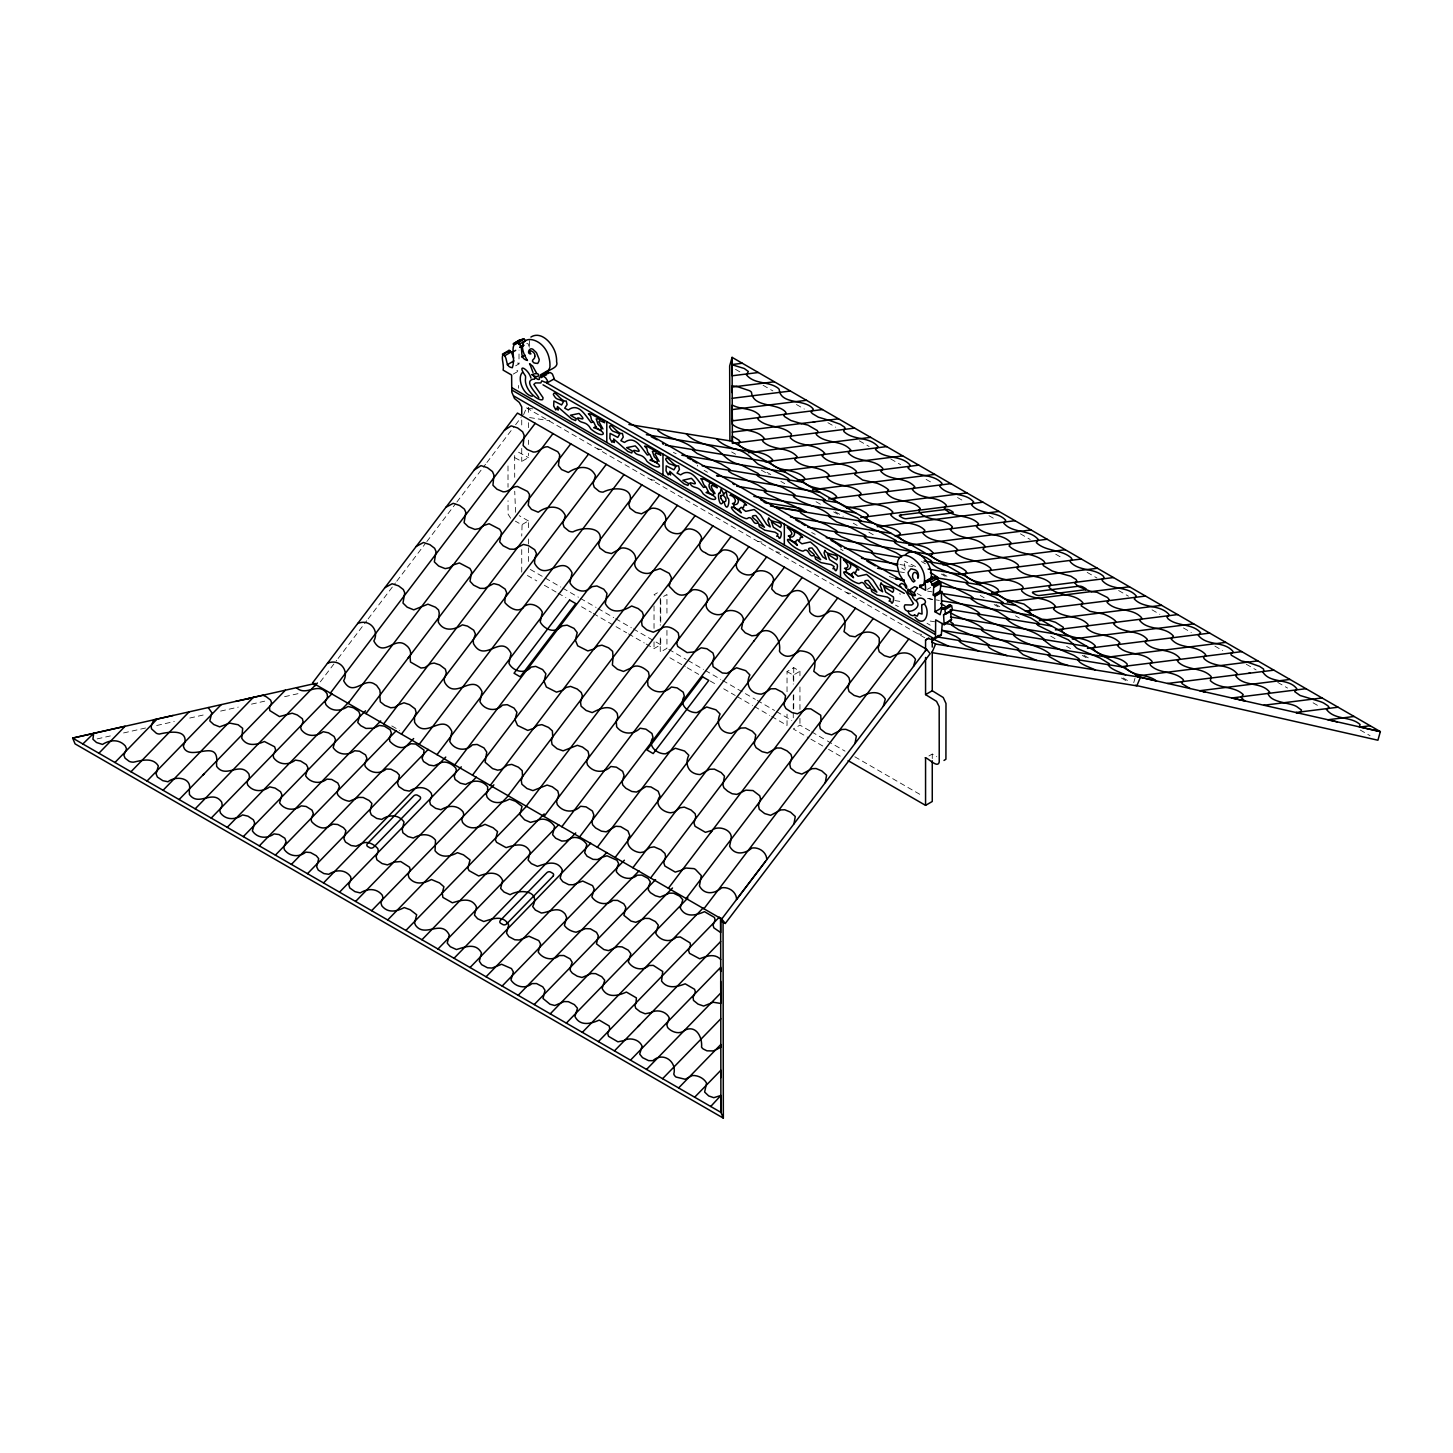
<?xml version="1.0" encoding="UTF-8"?>
<svg xmlns="http://www.w3.org/2000/svg" width="1453" height="1453" viewBox="0 0 1453 1453"><rect width="100%" height="100%" fill="white"/><g stroke="black" fill="none" stroke-linecap="round" stroke-linejoin="round"><path stroke-width="0.75" stroke-dasharray="5 3.75" d="M515.652 365.811L518.993 363.868L519.03 350.173M529.528 340.565L529.691 346.795M1133.758 682.638L1134.975 678.351M523.607 414.741L526.495 407.857L533.16 408.947M320.314 681.875L336.696 660.298M338.077 658.5L366.755 620.722M368.118 618.924L395.434 582.962M396.796 581.164L425.475 543.386M426.837 541.588L455.515 503.828M456.878 502.03L485.556 464.252M486.918 462.454L514.235 426.492M515.615 424.694L521.064 417.501M526.767 343.489L528.093 343.798L529.401 347.213M513.29 374.075L518.303 371.169M514.798 457.677L521.736 461.455L528.42 457.604L528.42 453.227M528.42 527.675L528.42 520.9L521.736 524.769L515.397 521.155M657.392 592.806L654.032 594.749L658.699 597.437M663.603 596.402L666.945 594.477L666.945 614.673M646.204 644.079L654.032 648.601L660.734 644.732L660.734 635.76M927.341 589.373L930.683 587.448M787.036 691.719L787.036 671.54L793.738 667.672L799.949 671.268L799.949 675.754M787.036 671.54L793.265 675.118L799.949 671.268M809.739 730.768L799.949 725.12L793.265 728.97L808.94 738.015M928.903 755.978L932.263 754.053L936.767 756.704M97.133 738.905L110.374 735.926M123.596 732.948L145.645 727.989M156.67 725.501L174.306 721.523M189.744 718.054L205.182 714.585M220.62 711.098L238.256 707.121M251.496 704.142L264.718 701.163M284.57 696.695L299.99 693.226M697.694 465.142L697.295 466.104M529.564 417.538L549.597 420.789M597.528 448.886L601.651 449.558M650.835 479.653L654.667 480.271M757.903 541.46L761.826 542.096M899.97 564.527L912.993 566.634M775.666 551.722L779.516 552.358M899.897 571.883L904.384 572.609M927.595 591.117L932.063 591.843M900.606 594.132L899.407 593.805M927.45 598.491L939.346 600.416M846.736 592.751L850.731 593.405M894.885 600.561L903.366 601.942M930.192 621.049L934.606 621.757M917.806 633.78L921.692 634.416M929.048 598.6L932.408 599.599M894.049 578.167L887.438 575.824M915.553 566.561L904.511 561.149M673.393 452.446L676.154 453.699M921.166 595.639L917.243 593.55M528.42 520.9L519.248 515.688M895.484 605.12L898.372 606.627M811.664 532.506L815.187 534.377M518.558 452.228L528.42 457.604M704.106 470.336L707.502 472.243M735.545 369.371L741.448 372.767M763.061 385.245L772.869 390.911M796.444 404.515L804.308 409.056M827.883 422.678L835.729 427.2M859.304 440.822L869.13 446.489M890.743 458.966L900.569 464.633M926.106 479.381L931.991 482.777M957.527 497.525L963.43 500.922M988.966 515.67L994.851 519.066M1020.387 533.814L1030.213 539.481M1055.75 554.229L1061.634 557.625M1087.171 572.373L1096.997 578.04M1118.61 590.517L1128.436 596.184M1152.011 609.806L1159.857 614.347M1183.432 627.95L1191.297 632.491M1214.871 646.095L1222.718 650.635M1246.293 664.239L1256.119 669.906M1277.732 682.383L1287.54 688.05M1313.076 702.798L1318.979 706.212M1360.226 730.024L1370.052 735.69M731.64 451.937L735.563 454.208M766.875 472.279L770.798 474.55M835.384 511.837L843.212 516.36M921.511 561.566L925.434 563.818M943.051 573.989L946.956 576.26M980.23 595.458L984.153 597.728M995.886 604.502L999.809 606.755M1015.465 615.8L1019.388 618.07M1050.701 636.142L1056.567 639.538M1083.974 655.357L1089.841 658.754M1123.115 677.952L1128.999 681.348M761.245 470.082L769.073 474.604M780.824 481.379L784.729 483.649M816.041 501.721L821.926 505.117M833.659 511.892L837.582 514.144M853.238 523.189L857.161 525.459M868.894 532.234L874.779 535.63M941.326 574.044L945.231 576.314M994.179 604.557L998.084 606.827M1066.593 646.367L1070.516 648.637M1082.249 655.412L1086.172 657.682M1121.407 678.024L1127.274 681.403M517.504 363.014L518.993 363.868M516.85 370.333L517.813 370.878M526.495 407.857L924.907 637.885M522.081 524.969L521.736 536.066M530.309 569.431L543.476 577.041M545.365 578.131L560.804 587.048M562.765 588.174L578.439 597.219M580.401 598.364L596.075 607.408M598.037 608.535L613.711 617.579M615.672 618.724L631.347 627.769M633.308 628.895L660.734 644.732M668.87 649.437L686.179 659.426M688.104 660.534L703.47 669.415M705.395 670.523L720.779 679.405M722.704 680.513L755.342 699.365M757.267 700.473L774.54 710.444M776.465 711.552L791.812 720.416M811.7 731.894L825.413 739.813M827.375 740.957L845.01 751.128M854.8 756.777L922.837 796.062M527.385 575.479L536.793 580.909M544.33 585.25L556.081 592.043M558.043 593.169L565.871 597.692M581.545 606.736L591.353 612.403M593.314 613.529L626.606 632.763M628.568 633.889L644.242 642.934M669.869 657.737L685.253 666.618M687.178 667.726L698.711 674.392M710.245 681.039L716.02 684.381M723.703 688.813L735.218 695.46M737.143 696.568L752.491 705.431M754.416 706.539L769.763 715.403M771.688 716.529L787.036 725.392L787.036 714.168M810.901 739.159L826.575 748.204M828.519 749.33L840.288 756.123M391.783 725.919L399.611 730.441M901.732 568.032L905.019 569.994M926.996 623.246L930.192 625.153M840.433 548.943L843.103 550.669M510.639 518.231L508.078 514.162L508.041 500.758M515.561 512.31L514.725 491.205M905.255 568.45L904.057 562.347A23.611 13.64 60 0 1 904.075 560.24M518.394 385.445L518.467 388.242M514.671 455.534L514.707 477.329M508.005 465.959L508.023 487.245M932.263 754.053L932.263 758.575M799.949 686.96L799.949 709.409M799.949 718.381L799.949 725.12M793.738 667.672L793.738 683.382M793.738 694.588L793.738 710.299M793.265 675.118L793.265 684.091M793.265 695.315L793.265 719.998M666.945 630.384L666.945 648.329L660.261 652.179L660.261 636.487M660.734 599.853L660.734 624.536M660.261 598.327L660.261 625.262M654.032 605.955L654.032 628.404M654.032 641.863L654.032 648.601M528.42 407.385L528.42 413.923M528.42 422.66L528.42 429.216M528.42 440.132L528.42 444.491M528.42 538.972L528.42 561.566M521.736 419.971L521.736 426.528M521.736 448.359L521.736 461.455M521.736 549.615L521.736 572.21"/><path stroke-width="1.5" d="M720.706 971.512L720.706 967.28L630.493 1060.163M1021.677 589.028L1023.293 587.956L1022.512 586.285C1013.122 577.894 999.01 581.69 989.911 572.5L989.202 571.138L991.237 569.594L990.401 568.014C980.303 559.042 965.319 562.057 955.475 552.703L957.581 549.761C948.609 539.009 931.954 543.985 922.873 533.233L924.871 530.327C915.572 520.465 899.679 525.496 890.689 514.943L892.814 511.983C883.86 501.648 867.296 507.333 858.85 496.199L861.12 493.457C852.039 483.05 836.056 488.154 827.175 477.928L829.082 475.004C819.819 464.651 803.872 469.864 794.664 459.529L797.225 456.805C788.198 446.162 772.524 450.993 762.898 441.458L762.462 440.15L764.478 438.661C756.595 428.29 741.666 432.431 732.294 424.276L732.239 405.024C740.903 409.946 752.036 407.439 759.501 415.213L759.901 416.702L757.631 418.301L758.412 419.717C767.765 428.363 782.313 424.821 791.449 434.047L790.287 437.862C799.876 447.56 815.514 442.729 824.686 453.245L822.126 455.951C831.225 466.449 847.208 461.2 856.525 471.462L854.691 474.386L862.61 480.017L876.904 483.177A23.702 7.755 15.8 0 1 888.582 489.915L886.366 492.694C894.721 503.882 911.358 498.197 920.312 508.514L918.623 510.239M925.561 650.944L925.561 640.028L928.031 638.43L932.808 639.992L935.514 636.741L935.678 619.868L944.159 624.717L943.578 614.837L952.242 610.314L952.314 609.007L951.606 605.828L949.408 604.902L941.49 609.624L940.091 614.71L934.987 611.767L934.969 596.293L933.262 595.022L939.964 591.153L941.072 584.615L936.386 576.805L934.116 578.566L931.773 577.567L925.089 581.418L925.67 590.336L919.876 587.03C918.369 582.907 923.345 586.849 923.945 583.543C925.379 578.548 924.308 573.118 921.874 568.613C918.514 561.076 903.294 548.308 898.063 560.204A23.611 13.64 60 0 0 897.373 566.216L899.353 574.062L906.654 586.086L906.654 588.411L905.564 587.412A6.175 3.56 60 0 0 905.165 586.031L903.966 584.56A7.574 4.377 60 0 0 901.55 583.398L899.57 584.814L900.479 587.212L546.818 383.047L554.319 378.833L552.431 374.111A7.574 4.377 60 0 0 550.033 372.495C527.13 380.395 551.159 374.184 549.924 365.629A23.611 13.64 60 0 0 549.252 358.818C544.53 333.936 509.785 331.72 527.439 360.471C517.54 358.092 525.441 347.539 517.613 342.745L516.287 342.599C509.585 346.813 515.924 357.747 512.31 367.736C504.463 366.864 508.496 358.056 503.247 354.459C500.758 357.529 504.336 364.812 503.138 370.115L511.619 375.037L511.783 392.092L514.489 398.485L519.266 402.427L521.736 406.876L521.736 415.612M933.262 595.022L933.77 586.14L929.684 580.673L927.468 582.417L925.089 581.418M742.901 621.902L743.427 618.542L741.811 615.309C737.47 610.405 729.588 608.861 724.048 612.439M930.973 578.457C934.279 566.016 917.006 544.094 905.401 554.701M723.467 494.093L726.191 491.732L727.335 497.852A3.342 1.925 60 0 1 728.044 498.161C730.278 499.523 727.517 514.126 724.321 502.901M931.282 579.238L931.773 577.567M380.377 694.552L379.796 689.957L376.618 685.398A53.943 43.027 -39.2 0 0 375.201 684.526C363.904 676.008 353.17 698.312 343.653 680.749C349.447 670.251 339.439 658.118 327.47 663.276M570.393 967.371L570.248 970.477L572.319 973.129L577.259 976.216L582.054 977.488L591.425 973.51L595.621 973.637L601.724 976.67L604.739 980.303L602.141 988.44C607.336 998.683 618.451 995.686 626.388 992.054L636.396 997.884L636.014 1002.897M712.497 661.914L713.078 666.691L722.377 672.993L726.918 673.357L736.544 667.781L745.698 670.65L749.875 674.918C745.262 684 749.657 693.88 761.354 694.153L766.203 692.155M546.201 382.103L546.165 382.139A4.559 2.634 60 0 1 545.656 382.466L541.769 380.813L540.843 382.938L535.521 382.92L533.85 384.391L543.004 397.632A10.552 6.084 60 0 1 542.659 399.611C538.191 401.591 523.516 389.458 525.568 377.925A13.949 8.046 60 0 0 525.459 375.927C515.833 362.505 528.402 368.444 530.981 378.125M914.318 592.57L916.752 588.81A74.993 43.299 60 0 1 917.751 587.829L914.645 586.631L910.704 589.173M717.11 487.663L716.238 486.21A12.823 7.392 60 0 0 714.458 484.648C707.92 479.69 707.157 487.972 712.824 491.822C721.015 499.632 702.435 479.163 717.074 487.681M389.422 737.724L389.767 741.23C393.618 745.498 400.374 749.621 406.005 746.406M513.599 358.037L511.274 351.953L509.077 350.336L508.405 352.498M713.532 492.458L713.459 492.803A3.814 2.198 60 0 0 713.514 493.875L713.387 494.656A2.561 1.489 60 0 1 712.914 494.964L712.914 494.964A53.053 30.64 60 0 1 711.244 494.292L708.773 492.712L706.158 487.1A23.575 13.604 60 0 1 703.888 484.812L701.69 479.563A35.653 20.578 60 0 0 700.746 478.655L700.746 478.655A48.022 27.716 60 0 1 702.071 478.727L704.959 479.617A10.462 6.03 60 0 1 706.085 480.416L712.642 484.085M442.239 893.032L442.893 897.409L452.373 902.785C460.528 900.388 471.317 896.701 476.511 906.981L474.495 915.154L477.637 918.732L483.74 921.511C491.986 919.004 503.065 914.318 508.695 924.889L506.552 933.171L508.841 936.604L514.762 939.764L519.266 940L528.91 936.222L538.772 940.581L540.589 943.978L538.209 952.042C542.804 959.053 552.758 961.196 559.242 955.547L563.855 955.529L570.066 958.853L572.21 962.322L570.43 967.298M616.254 721.378L616.671 726.881C622.828 734.873 633.272 734.837 640.155 728.225L645.931 729.188L651.961 733.493L653.015 737.47C646.948 745.988 657.392 754.434 665.692 753.78L675.3 748.241L684.563 751.019L688.795 755.251C684.345 764.26 688.595 774.195 700.201 774.558L709.609 769.273L714.367 769.127L721.16 772.56L724.466 776.156L722.94 784.947L723.921 787.889L727.644 791.195L732.167 793.756L736.871 794.391L745.861 790.16L752.999 790.577L759.719 795.717L760.555 798.896L758.466 805.525L759.283 809.339L764.659 813.571L770.635 815.315L780.824 809.92L784.783 809.757L790.505 812.154L795.281 816.495L793.974 823.851M647.566 680.131L647.947 685.634C654.05 693.626 664.566 693.662 671.413 686.997L677.134 687.905L683.219 692.173L684.345 696.15C678.333 704.723 688.595 713.278 697.022 712.569L706.667 706.993L715.893 709.79L720.07 713.986C715.893 722.922 719.435 733.038 731.404 733.347L740.812 728.08L745.516 727.862L752.327 731.222L755.742 734.837L754.289 744.19L756.087 747.696L762.026 751.655L767.529 753.017L776.865 747.968L781.024 748.059L787.036 750.874L790.977 754.398L791.885 757.558L789.778 764.224L790.541 768.019L795.826 772.251L801.874 774.086L812.118 768.691L816.096 768.528L821.817 770.925L826.594 775.266L825.286 782.622M379.832 695.896L380.305 701.799L384.736 705.341L390.73 707.774L394.689 707.357L397.85 705.214M410.018 656.138L410.491 662.041L420.934 668.017L424.894 667.581L430.506 663.767L434.156 663.058L439.678 664.875L445.381 669.179L446.325 672.993L444.037 679.35L444.709 682.383C455.479 701.254 472.97 671.613 482.069 691.773L479.944 701.654C484.249 710.172 496.036 712.315 502.484 705.123L507.206 704.669L514.053 708.083L516.941 712.279L515.016 719.671L517.54 725.447L527.766 730.405L533.505 728.443M533.56 376.182L535.194 377.544L534.559 379.179A61.934 35.762 60 0 0 532.724 379.269C523.897 381.758 536.647 393.291 538.791 397.777M821.036 720.888L820.745 715.239L810.828 708.882L806.669 708.755L797.425 713.804L792.012 712.551L785.964 708.61L784.057 705.105L785.546 695.769L782.295 692.191L775.521 688.74L770.726 688.831L766.258 692.082M548.435 373.494C544.149 369.788 559.369 369.098 556.608 361.761A23.611 13.64 60 0 0 555.936 354.968C553.884 344.724 541.66 330.212 530.89 337.06M879.283 644.206L879.21 638.103C873.035 629.349 862.392 631.201 855.254 636.814L849.714 635.905L843.993 631.601C846.899 620.449 844.011 611.441 830.008 611.059C824.759 614.728 818.348 619.359 812.082 614.274A11.479 9.154 -39.2 0 1 809.648 611.332C810.265 600.743 804.163 584.796 790.668 592.661M635.379 561.258C637.467 553.484 628.586 546.891 621.375 548.072L611.404 553.575L605.592 552.194L599.853 548.072L598.618 544.312C606.7 526.803 583.67 526.168 572.972 531.871A11.442 9.118 -39.2 0 1 568.904 531.053L564.109 527.094L562.892 523.498L563.691 520.701M665.565 521.5C667.672 513.726 658.699 507.061 651.489 508.332L641.481 513.817L635.615 512.364L629.984 508.223L628.804 504.463C636.814 486.955 613.747 486.374 603.14 492.113A11.479 9.154 -39.2 0 1 599.09 491.296L594.277 487.318L593.096 483.704L595.476 475.658C589.864 463.943 576.75 466.595 568.323 472.461L561.548 469.537L558.442 465.45L559.732 454.825L557.807 451.738L547.727 446.725C542.114 446.507 538.954 452.646 533.251 452.046L527.185 449.486L523.134 445.508L524.133 435.246L522.644 431.795L517.613 427.945L511.184 425.874L504.463 430.197M613.021 657.555L612.385 665.002L617.452 669.288L623.5 671.413L631.256 667.908M414.432 717.019L414.595 722.25C425.42 740.939 442.965 711.28 451.901 731.64L449.776 741.484C454.19 750.002 465.904 751.982 472.37 744.844L477.129 744.445L483.976 747.914L486.755 752.109L485.12 762.226L492.567 768.583L497.634 770.163L501.194 769.545L507.333 765.15L511.783 764.405L518.394 767.202L522.208 770.689L522.535 776.592M410.309 655.757C411.653 651.779 409.147 647.13 405.75 644.987C394.362 635.833 383.447 658.718 373.839 640.991C379.633 630.493 369.607 618.36 357.656 623.519M601.161 427.582L601.106 427.927A3.814 2.198 60 0 0 601.142 428.998L600.906 429.925A2.525 1.453 60 0 1 600.507 430.106A53.053 30.64 60 0 1 598.89 429.416L596.42 427.836L593.787 422.278A23.575 13.604 60 0 1 591.516 419.935L590.681 416.212L588.429 413.742A48.022 27.716 60 0 1 589.718 413.851L592.606 414.741A10.462 6.03 60 0 1 593.714 415.54L602.105 419.79A12.823 7.392 60 0 1 603.867 421.334L604.757 422.732L599.726 420.589L598.908 421.733L602.941 428.907L598.109 424.403L596.184 418.864L600.18 419.154M657.337 460.02L657.283 460.365A3.814 2.198 60 0 0 657.319 461.436L657.083 462.345A2.525 1.453 60 0 1 656.683 462.544A53.053 30.64 60 0 1 655.067 461.854L652.597 460.274L649.963 454.716A23.575 13.604 60 0 1 647.711 452.373L646.876 448.632L644.605 446.18A48.022 27.716 60 0 1 645.895 446.289L648.783 447.179A10.462 6.03 60 0 1 649.891 447.978L658.282 452.228A12.823 7.392 60 0 1 660.043 453.772L660.933 455.17L655.902 453.027L655.085 454.171L659.117 461.346L654.286 456.823L652.361 451.284L656.356 451.592M731.004 839.434C733.456 830.335 719.78 825.395 713.06 829.427M613.093 657.355L612.603 651.325L608.571 647.82L601.978 645.186L597.619 646.113L593.823 649.019M648.492 886.948L648.365 889.999L650.399 892.669L655.303 895.738L660.08 897.064L669.361 893.159L673.538 893.177L679.623 896.12L682.801 899.77L680.24 907.925C685.362 918.223 696.55 915.227 704.505 911.667L714.458 917.461L715.094 920.149L713.06 925.034L713.841 927.849L720.67 932.535L720.634 917.878M720.706 968.697L720.488 969.496A5.594 4.196 -22.9 0 0 720.506 970.822L720.724 971.512M916.316 600.598C920.276 593.768 931.046 602.868 921.838 604.775A13.949 8.046 60 0 0 921.729 606.646L922.056 614.038L918.605 613.093L917.261 616.126L914.337 614.982M505.026 597.728L504.863 602.559C508.75 607.281 516.741 612.839 522.626 608.135M534.777 558.551L534.559 563.201C545.783 583.943 561.821 552.394 572.082 572.827L570.884 578.312M712.551 661.841L714.113 656.938L712.969 652.996L706.903 648.746L701.181 647.82L694.588 651.852M216.497 761.535L216.66 766.403C225.978 779.28 239.836 760.718 248.99 774.158L249.462 777.301L247.01 782.441L247.718 785.001C253.53 792.448 262.83 791.794 269.713 786.872L275.089 788.089L280.556 791.74L281.9 794.809L279.594 802.873C284.606 810.393 294.45 810.956 301.243 805.87L306.165 806.488L312.032 810.156L313.321 813.571L311.087 819.256L311.614 821.599C315.428 825.976 322.33 830.081 327.978 826.739M189.271 789.56L189.417 794.446C198.734 807.323 212.538 788.797 221.71 802.165L222.218 805.307L219.784 810.502L220.511 813.062C226.359 820.527 235.658 819.783 242.542 814.897L247.973 816.168L253.385 819.819L254.656 822.907L252.386 830.916C257.417 838.472 267.261 838.944 274.072 833.895L279.012 834.549L284.861 838.236L286.078 841.65L283.844 847.353L284.407 849.696C289.692 856.852 299.191 857.47 305.802 852.13L310.561 852.566L316.3 855.744L318.697 858.65L316.681 866.823L318.261 870.075L323.856 873.562L328.778 874.288C335.661 869.566 345.215 869.094 350.591 876.649L351.063 879.192L348.847 884.677L349.737 887.928L354.968 891.652L360.253 892.923C367.337 888.401 376.581 887.892 382.339 895.284L382.938 897.863L380.904 902.858L381.867 905.873C388.096 913.61 397.014 911.34 404.225 907.562L410.2 909.741L416.666 914.754L414.577 923.018L415.631 925.398C425.13 938.257 441.331 918.914 449.268 934.969L447.252 943.16L450.321 946.72L456.442 949.535C464.706 947.12 475.803 942.289 481.452 952.896L479.327 961.196L481.597 964.629L487.518 967.789L492.004 968.043L501.612 964.265L511.474 968.57L513.363 971.966L510.966 980.012C515.488 987.041 525.477 989.275 531.943 983.608L536.538 983.554L542.768 986.823L544.984 990.31L543.022 998.502L549.997 1004.223L554.792 1005.512L564.127 1001.571L568.323 1001.662L574.389 1004.622L577.495 1008.273L574.916 1016.446C580.092 1026.762 591.244 1023.639 599.217 1020.097L609.188 1025.963L609.751 1028.651L607.717 1033.555L608.535 1036.334L617.906 1041.819L624.009 1040.566M879.265 644.224L878.175 648.165L879.228 651.798L884.314 655.666L890.071 657.355C898.335 653.087 908.833 649.2 915.481 659.281L913.537 666.382M665.256 521.881C662.259 530.399 677.298 537.61 683.182 531.308M522.517 776.647L521.264 780.497L521.899 784.257L526.949 788.507L532.906 790.614L547.109 785.074L552.285 786.781L557.807 790.977L558.769 794.845L556.535 801.493L557.262 804.581C563.128 812.608 573.844 813.153 580.582 806.27L586.086 806.869L592.406 811.01L593.859 814.988L591.952 821.889L592.606 824.777L595.567 827.938L601.469 831.189L606.228 831.824L615.8 826.267L620.613 826.612L627.987 830.971L629.857 835.838C623.664 843.757 631.837 851.803 640.264 852.548L643.77 851.967L649.727 847.571L654.141 846.863L660.933 849.787L664.965 853.492L665.619 856.707L663.767 862.701L664.875 866.042L675.245 872.091L681.675 870.165M552.703 736.889L551.45 740.739L552.086 744.499L557.135 748.749L563.092 750.856L577.331 745.316L582.508 747.06L588.029 751.274L588.937 755.142L586.703 761.772L587.484 764.877C593.387 772.923 604.067 773.323 610.841 766.494L616.399 767.166L622.665 771.325L624.045 775.303L622.138 782.204L622.828 785.092L625.862 788.271L631.801 791.485L636.505 792.048L641.136 789.524M635.088 561.621C632.055 570.157 647.13 577.368 653.015 571.047M423.658 754.071L424.004 750.093L415.685 744.063L410.981 743.736L406.059 746.37M820.963 720.979L819.546 725.047L820.309 728.825L825.613 733.057L831.661 734.891L841.886 729.479L845.846 729.333L851.531 731.713L856.344 736.072L855.036 743.446M487.59 791.322L487.663 786.745C481.887 779.426 472.697 780.007 465.632 784.457L460.365 783.203L455.116 779.48L454.208 776.229L456.387 770.726L455.879 768.165C452.101 763.842 445.526 760.191 439.896 763.116M216.788 761.227C217.514 739.504 192.268 760.264 184.386 748.749L183.332 746.152L184.912 741.974M98.895 753.235L125.067 726.282L93.682 733.365L92.919 739.232L96.516 742.501L102.491 744.426C109.701 739.831 118.946 738.814 125.285 745.916L126.538 748.822L123.886 755.233L125.085 758.194L129.19 761.336A10.389 7.774 -22.9 0 0 133.603 762.153C141.831 760.319 152.965 757.086 158.341 765.949L156.107 773.886L157.396 777.064L162.845 780.679L167.985 781.768C175.268 775.666 191.524 777.301 189.544 789.27M616.29 721.324L617.87 717.201L617.198 713.332C610.133 703.452 600.252 708.646 592.206 712.606L586.158 710.481L581.109 706.212L580.528 702.435L582.362 695.715L581.273 692.5L577.168 688.994L570.575 686.415L566.234 687.396L562.511 690.266M742.864 621.957L741.52 628.695L745.244 632.818L751.837 635.815L756.305 635.342C768.292 622.937 781.787 637.431 779.444 651.071A11.442 9.118 -39.2 0 0 781.896 654.013C788.144 659.117 794.537 654.504 799.786 650.835C814.08 651.598 816.84 659.862 813.771 671.304L819.438 675.627L824.995 676.571C832.278 670.959 842.885 669.106 849.024 677.861L849.787 681.203L848.007 687.923L849.042 691.555L854.128 695.424L859.904 697.113C868.149 692.809 878.665 688.976 885.295 699.038L883.351 706.14M737.089 562.202C740.721 554.501 728.861 548.38 722.522 550.233C718.018 554.592 711.498 557.789 705.795 552.939M647.602 680.077L649.2 675.899L648.474 672.031C644.188 667.781 636.995 663.458 631.347 667.817M706.903 601.942C710.517 594.277 698.802 588.265 692.482 589.918C687.905 594.223 681.384 597.619 675.609 592.697M570.811 578.439L569.957 582.726C572.954 588.61 581.363 593.387 587.666 589.845M730.968 839.543L729.624 846.245C734.782 855.926 745.062 853.783 751.855 848.08C758.793 846.79 766.839 852.221 766.748 859.704M636.014 1002.933L634.943 1005.494L635.76 1008.291L640.119 1011.706L645.132 1013.776L651.253 1012.541M932.808 639.992L941.29 635.106L942.289 623.41M1140.423 677.28L935.569 644.042L931.972 652.633L1136.827 685.87L1140.423 677.28L731.331 441.094L628.913 424.476M616.744 868.077L616.344 871.637C620.94 878.484 630.82 880.863 637.249 875.178L641.826 875.106L648.074 878.393L650.326 881.862L648.528 886.893M706.83 602.123C702.653 610.551 717.528 618.415 723.776 612.839M736.998 562.384C732.875 570.811 747.696 578.639 753.944 573.081M389.495 737.652L391.402 733.238L390.203 729.824L384.373 726.137L379.415 725.447L373.639 728.189M414.45 716.983L416.157 712.715L415.177 708.901L409.437 704.596L403.952 702.798L397.904 705.177M505.045 597.692L506.752 592.933L505.154 589.083L498.942 584.923L493.784 583.597L484.485 588.411L480.089 588.338L473.569 585.123L469.991 581.236L471.68 571.755L469.955 568.468L459.384 562.947L453.245 564.945M534.831 558.461L536.502 553.611L534.722 549.724L528.438 545.638L523.389 544.421L514.126 549.27L509.694 549.089L503.156 545.783L499.705 541.933L501.448 532.524L499.687 529.237L489.098 523.752L483.014 525.75M564.127 519.865L565.29 515.452C559.805 503.864 546.491 506.044 538.228 512.219L531.435 509.349L528.256 505.244L529.546 494.565L527.621 491.477L517.522 486.483C511.928 486.283 508.75 492.385 503.065 491.804L496.98 489.225L492.948 485.266L493.929 474.986L492.458 471.553L487.427 467.684L480.997 465.632L474.277 469.955M442.311 892.923L443.91 886.73L439.514 882.915L431.432 879.519C424.167 883.279 415.358 885.585 409.056 877.775L408.148 874.779L410.182 869.784L409.528 867.169L400.756 861.556L393.817 862.101M185.003 741.829C186.583 728.752 167.93 732.112 159.285 734.056A10.825 8.1 -22.9 0 1 156.415 733.293L151.512 728.825L151.185 726.3L153.673 719.853L173.07 715.475M423.604 754.125L422.06 758.266L423.531 761.517L429.125 765.041L434.084 765.822L439.841 763.17M487.518 791.395L486.283 794.319L487.173 797.334C493.384 805.125 502.229 802.928 509.494 799.114L515.506 801.293L522.027 806.342L519.92 814.606L524.606 819.819L530.527 822.362L537.828 820.436M943.578 614.837L950.28 610.986L951.515 619.614L944.159 624.717M616.798 868.04L618.669 863.645L616.944 860.267L607.082 855.799L602.232 857.179M1063.578 628.858L1063.233 627.224L1055.514 622.302L1046.995 619.686M947.556 606.809L949.408 604.902M733.801 504.245L733.819 504.373A3.814 2.198 60 0 1 733.801 505.59L734.037 506.77A2.561 1.489 60 0 0 734.383 507.369L734.383 507.369A53.053 30.64 60 0 0 736.053 508.623L738.524 509.876L741.139 507.351A23.575 13.604 60 0 0 743.427 507.642L744.263 504.863L745.607 504.917A35.653 20.578 60 0 1 746.57 505.117L746.515 505.026A48.022 27.716 60 0 0 745.226 503.646L742.338 501.194A10.462 6.03 60 0 0 741.23 500.704L732.839 495.255A12.823 7.392 60 0 0 731.077 494.783L730.205 495.255M789.96 536.575L789.996 536.811A3.814 2.198 60 0 1 789.978 538.028L790.214 539.208A2.525 1.453 60 0 0 790.614 539.862L790.686 539.917A53.053 30.64 60 0 0 792.248 541.043L794.7 542.314L797.334 539.789A23.575 13.604 60 0 0 799.604 540.08L800.44 537.301L802.692 537.447A48.022 27.716 60 0 0 801.402 536.066L798.514 533.632A10.462 6.03 60 0 0 797.406 533.124L789.015 527.693A12.823 7.392 60 0 0 787.254 527.221C786.89 527.802 797.025 534.94 788.289 535.903C793.974 540.225 797.715 531.09 790.941 529.273M846.136 569.013L846.209 569.431A3.814 2.198 60 0 1 846.155 570.466L846.391 571.647A2.525 1.453 60 0 0 846.79 572.3A53.053 30.64 60 0 0 848.425 573.481L850.877 574.752L853.51 572.228A23.575 13.604 60 0 0 855.781 572.5L856.616 569.739L858.886 569.885A48.022 27.716 60 0 0 857.579 568.504L854.691 566.071A10.462 6.03 60 0 0 853.583 565.562L845.192 560.131A12.823 7.392 60 0 0 843.43 559.641C843.448 560.295 852.911 567.542 844.484 568.341C850.15 572.664 853.892 563.51 847.117 561.712M522.662 372.295C516.814 376.963 522.299 394.526 532.234 396.306M663.294 523.934L664.965 521.7M408.021 658.191L409.71 655.957M315.01 685.798L312.613 682.856L517.468 413.07L926.56 649.255L930.156 653.687L725.301 923.454L721.396 921.202M330.376 693.099L535.231 423.332M348.139 703.361L552.994 433.575M365.92 713.623L570.757 443.837M383.701 723.885L588.519 454.099M401.446 734.128L606.301 464.361M419.19 744.372L624.027 474.604M436.99 754.652L641.808 484.866M454.735 764.896L659.589 495.128M472.497 775.157L677.37 505.39M490.26 785.401L695.133 515.652M508.06 795.681L712.878 525.895M526.24 806.179L731.131 536.429M544.058 816.459L748.876 546.673M561.802 826.721L766.639 556.935M579.565 836.964L784.42 567.197M597.328 847.226L754.143 640.7M754.071 640.846L802.201 577.459M615.128 857.488L819.982 587.72M632.872 867.732L837.709 597.964M650.599 877.975L855.49 608.226M668.38 888.255L873.253 618.488M686.161 898.517L891.034 628.749M703.924 908.761L908.779 638.993M725.301 923.454L721.705 919.041L926.56 649.255M710.481 832.805L712.17 830.589M765.513 861.357L736.544 899.48C736.653 891.979 728.625 886.548 721.669 887.819C714.949 893.668 704.578 895.593 699.42 885.985L701.309 875.596L695.478 869.439A53.943 43.027 -39.2 0 0 694.007 868.64L685.943 868.04L681.966 869.784M752.563 575.461L754.27 573.245M522.299 340.765L520.228 339.675L513.091 344.089M732.348 420.189L732.512 419.953A5.594 1.834 15.8 0 0 732.494 419.372L732.276 419.009M804.508 479.454L804.635 478.146C795.39 467.757 779.516 472.897 770.199 462.69L772.76 459.947C763.806 449.286 748.186 454.062 738.542 444.672L738.796 442.602M1021.659 589.046L1021.695 590.953C1030.885 600.979 1047.014 595.657 1055.459 606.264L1053.552 609.207C1062.978 618.978 1078.417 614.183 1087.807 624.209L1088.315 625.389L1086.099 627.169C1094.509 637.794 1110.855 632.418 1119.845 642.825L1117.52 645.568C1126.184 656.356 1142.349 650.962 1151.757 661.024L1152.356 662.35L1149.886 663.839L1150.613 665.438C1159.894 674.265 1174.115 670.451 1183.214 679.604L1183.505 680.948L1181.416 682.438L1182.433 683.945L1190.007 688.522M179.119 799.55L204.364 773.577M82.839 743.972L93.682 733.365M114.932 762.498L157.106 719.072M130.97 771.761L189.126 711.861M147.025 781.024L221.219 704.632M163.063 790.287L253.276 697.404L262.993 695.224L266.371 696.822L270.567 700.055L271.584 702.762L269.495 707.72L269.786 710.571L279.412 716.565L292.216 713.205L297.266 714.967L302.387 718.745L303.114 721.887L300.644 727.136L301.243 729.697C306.964 737.18 316.3 736.689 323.202 731.713L328.505 732.839L334.099 736.508L335.48 739.631L333.155 747.605C338.059 755.088 347.939 755.851 354.677 750.729L359.563 751.255L365.538 754.888L366.901 758.321L364.685 764.042L365.193 766.367C370.297 773.414 379.851 774.485 386.335 769L390.984 769.236L396.832 772.306L399.448 775.248L397.541 783.367L398.848 786.6L404.297 790.178L409.365 791.104C416.284 786.527 425.802 785.728 431.305 793.284L431.886 795.863L429.707 801.366L430.488 804.617L435.609 808.34L440.949 809.721C448.069 805.362 457.241 804.508 463.089 811.9L463.798 814.497L461.763 819.51L462.599 822.507C468.774 830.335 477.71 828.21 484.975 824.341L493.112 827.738L497.525 831.588L495.419 839.907L496.545 842.304L506.098 847.626C514.199 845.101 525.096 841.578 530.127 851.876L528.129 860.049L531.344 863.609L537.41 866.351C545.62 863.718 556.826 859.25 562.311 869.802L560.186 878.175L562.765 881.662L568.722 884.677L573.118 884.75L582.689 881.045L592.57 885.622L594.15 888.982L591.88 896.991C596.584 903.911 606.428 905.982 612.912 900.351L617.579 900.406L623.791 903.802L625.825 907.271L623.918 915.372L631.074 921.111L635.76 922.31L645.041 918.35L649.309 918.496L655.448 921.583L658.336 925.198L655.775 933.316C659.698 940.618 670.015 943.179 676.226 937.294L680.331 936.967L690.102 942.906L690.538 945.576L688.522 950.462L689.503 953.331L699.674 958.78C706.558 956.165 714.513 952.986 720.706 959.47M202.675 775.321L285.387 690.175M195.174 808.831L317.426 682.983M211.212 818.075L331.938 693.771M227.231 827.338L348.811 702.162M243.305 836.619L365.557 710.771M259.324 845.864L380.686 720.942M275.38 855.127L396.269 730.677M291.399 864.39L413.651 738.542M307.491 873.671L428.217 749.385M323.51 882.934L445.762 757.067M339.53 892.178L461.273 766.839M355.585 901.441L476.348 777.137M371.623 910.704L493.875 784.856M387.697 919.985L508.423 795.717M405.859 930.465L526.567 806.197M421.933 939.746L544.185 813.898M437.971 949.009L558.715 824.686M454.026 958.272L575.751 832.932M470.046 967.516L590.826 843.176M486.065 976.779L606.791 852.493M502.139 986.06L624.39 860.212M518.176 995.323L639.066 870.856M534.214 1004.568L655.575 879.646M550.251 1013.831L672.503 887.983M566.325 1023.112L687.923 897.936M582.344 1032.356L703.089 908.052M598.382 1041.619L719.344 917.097M720.67 941.49L614.437 1050.882M646.531 1069.426L720.742 993.035M662.586 1078.689L720.779 1018.807M678.624 1087.952L720.797 1044.525L720.815 1047.286L713.477 1050.937L706.993 1050.828L703.306 1049.03A10.825 8.1 -22.9 0 1 701.545 1047.123C702.562 1037.587 696.223 1024.274 684.508 1030.359M694.661 1097.215L720.851 1070.262L720.851 1077.672M710.717 1106.478L720.87 1095.471L713.786 1097.687L708.701 1095.943L704.632 1092.057L706.576 1083.066C703.906 1078.18 697.876 1075.202 692.373 1075.511L685.162 1079.27L676.063 1077.054A10.389 7.774 -22.9 0 1 673.792 1074.039C677.134 1061.58 663.058 1051.391 652.869 1060.69L648.565 1060.617L642.517 1057.621L639.701 1054.115L642.063 1046.069C639.284 1039.549 630.402 1037.26 624.3 1040.275M882.607 469.664L882.752 468.338C873.471 457.949 857.524 463.162 848.261 452.846L850.859 450.139C841.886 439.478 826.267 444.291 816.604 434.883L816.005 433.503L818.057 432.013L817.24 430.524L807.868 425.075L801.747 423.64M637.976 1026.635L639.683 1024.91M909.832 466.25L909.978 464.942C900.715 454.553 884.786 459.729 875.505 449.467L878.084 446.725C869.112 436.063 853.474 440.877 843.812 431.432L844.157 429.398M1236.503 674.646L1237.266 673.901C1228.947 663.313 1213.291 667.908 1204.01 658.572L1203.538 657.028L1205.99 655.594L1205.282 654.231C1195.837 644.242 1179.745 649.636 1171.1 638.848L1173.406 636.069C1164.434 625.625 1148.052 631.074 1139.679 620.431L1141.913 618.669L1141.386 617.471C1131.978 607.445 1116.467 612.312 1107.095 602.414L1109.075 599.471L1107.531 597.546L1096.997 592.279L1091.294 591.589M1263.729 671.232L1263.583 669.052L1259.588 666.382L1247.618 662.205M790.559 592.77L786.582 595.548L782.168 596.075L775.593 593.169L771.743 589.028L773.632 578.857L772.052 575.642C767.747 570.666 759.792 569.086 754.234 572.7M1127.165 665.983L1127.11 663.985C1117.72 653.977 1101.537 659.408 1093.019 648.565L1095.253 645.804C1086.463 636.232 1072.314 640.028 1062.797 632.073L1061.598 630.184L1063.505 628.877M721.142 495.782L722.087 495.255A3.741 2.161 60 0 1 724.666 496.744L725.61 498.361A3.487 2.016 60 0 1 725.61 501.267L724.666 501.794A3.741 2.161 60 0 1 722.087 500.286L721.142 498.688M592.606 422.205L591.135 422.551C585.486 415.794 578.784 402.081 568.268 410L564.708 408.22L567.07 404.624L566.234 401.01C561.149 402.299 554.319 388.732 553.357 394.58C556.917 400.756 557.117 397.886 563.51 401.627L561.603 404.969L553.902 400.955L553.684 405.932L555.809 409.928L556.499 408.22L558.206 410.109L557.425 406.495L571.647 418.973L575.588 420.571L576.278 418.7L570.448 415.249L579.057 413.451C590.717 425.402 571.592 412.652 579.547 421.025C582.707 423.477 586.83 421.552 590.862 428.998C603.54 439.859 609.642 432.322 593.714 427.727L595.803 426.601M648.783 454.626L647.33 454.989C641.663 448.214 634.961 434.52 624.463 442.438L620.885 440.659L623.246 437.062L622.411 433.448C617.325 434.738 610.496 421.17 609.534 427.019C613.093 433.194 613.311 430.324 619.704 434.066L617.779 437.407L610.078 433.394L609.879 438.37L612.004 442.348L612.676 440.659L614.383 442.547L613.62 438.933L627.823 451.411L631.764 453.009L632.382 451.048L626.624 447.669L635.233 445.889C646.93 457.84 627.66 445.072 635.724 453.463C638.884 455.897 643.007 453.99 647.039 461.436C659.789 472.225 665.892 464.797 649.891 460.165L651.979 459.039M704.959 487.064L703.506 487.409C697.858 480.652 691.138 466.958 680.64 474.877L677.062 473.097L679.423 469.482L678.605 465.886C673.52 467.176 666.673 453.608 665.71 459.439C669.27 465.632 669.488 462.762 675.881 466.504L673.956 469.846L666.255 465.832L666.055 470.808L668.198 474.859L668.852 473.097L670.578 474.986L669.797 471.371L684 483.831L687.941 485.447L688.631 483.558L682.837 480.253L691.428 478.328C703.089 490.26 683.945 477.528 691.9 485.901C695.061 488.335 699.184 486.428 703.216 493.875C715.929 504.681 722.032 497.198 706.067 492.585L708.174 491.477M445.871 507.297L453.209 503.319L459.675 505.481L464.415 509.131L465.814 512.364L464.088 522.68L468.375 526.803L474.913 529.419L479.218 528.565L482.959 525.823M416.121 546.491L423.441 542.496L429.888 544.639L434.647 548.308L436.027 551.559L434.338 561.893L438.643 566.034L445.163 568.632L449.467 567.742L453.227 564.981M384.809 587.72L392.128 583.743L398.576 585.868L403.335 589.537L404.733 592.788L402.99 603.068L407.185 607.172L413.742 609.842L427.945 604.176L435.482 607.227L438.57 610.006L439.242 613.13L438.261 621.993C443.692 632.218 454.644 629.857 462.381 624.844L467.466 626.098L473.732 630.202L475.44 634.089L473.169 640.682L473.533 643.697C484.812 664.148 501.013 632.8 511.038 653.396L508.931 663.294C512.891 671.359 524.896 674.664 531.108 667.09L535.721 666.382L542.623 669.561L545.892 673.792L544.058 681.294L546.364 687.015L556.481 692.137L562.456 690.32M965.41 573.535L965.337 575.515C974.4 584.705 988.476 580.982 997.884 589.264L998.792 590.971L996.613 592.679L997.121 593.968L1005.204 599.036L1013.104 601.36M641.245 789.433L646.095 786.491L650.962 786.945L658.191 791.249L660.025 796.171C653.777 804.108 662.241 812.136 670.614 812.79L674.083 812.154L679.877 807.832L684.272 807.105L691.047 810.011L695.133 813.716L695.805 816.931L693.971 822.943L695.043 826.285L705.431 832.333L711.861 830.408M522.717 608.044C528.075 600.961 538.972 604.975 542.332 612.131L540.225 622.029C543.24 627.714 551.65 632.8 557.916 629.022M1236.14 674.737L1235.795 676.008C1243.913 687.251 1261.295 681.312 1269.668 692.155L1268.124 693.426M918.605 510.257C923.672 522.008 944.214 517.105 952.351 526.821L950.389 529.764C959.434 540.552 976.107 535.558 985.098 546.292L982.991 549.252C992.835 558.624 1007.855 555.627 1017.954 564.618L1018.716 566.18L1016.682 567.723C1024.837 578.639 1040.639 574.08 1050.101 582.925L1050.755 584.56L1048.975 587.248C1058.22 597.165 1074.348 592.552 1082.939 602.85L1081.123 605.828L1089.823 611.259L1103.681 614.11A23.702 7.755 15.8 0 1 1115.395 620.867L1115.813 622.011L1113.579 623.791C1122.17 634.307 1138.425 628.967 1147.398 639.465L1145.037 642.19C1153.845 652.906 1169.974 647.493 1179.364 657.719L1179.818 658.972L1177.348 660.479L1178.365 662.205C1187.791 670.886 1202.303 667 1211.221 676.589L1210.331 680.658C1219.594 689.43 1234.051 685.598 1243.187 694.57L1241.153 697.476L1244.767 700.927L1231.781 697.985L1305.975 688.704M533.542 728.407L537.483 725.428L541.915 724.647L548.507 727.426L552.376 730.913L552.721 736.834M653.16 570.92L660.116 568.65L669.252 573.354L671.486 577.804L669.143 586.195L675.136 592.424M830.607 516.196C821.472 506.025 804.163 505.807 793.374 496.635L795.263 495.073L791.322 492.24L782.422 487.409L768.746 482.487L757.903 476.148L757.213 475.131L759.065 474.659L757.976 473.424L741.157 464.942M683.328 531.18C689.122 525.623 700.346 531.18 701.672 538.191C698.657 543.386 698.294 550.36 705.323 552.685M1263.347 671.34L1262.911 672.194C1270.54 684.054 1288.72 677.734 1296.893 688.867L1294.659 691.61L1300.163 695.515L1319.397 701.309A10.389 3.396 15.8 0 1 1323.81 703.107L1327.915 705.813L1329.114 707.484L1327.86 708.483M844.302 429.361L845.283 428.599L844.465 427.109L840.106 424.203L828.991 420.226M965.627 573.445L966.717 572.645L965.827 571.047C955.711 562.166 940.799 565.09 930.973 555.772L933.08 552.848C924.126 542.078 907.507 547.036 898.39 536.357L900.388 533.451C891.125 523.534 875.251 528.547 866.206 518.067L868.313 515.125L865.952 512.836L859.994 509.531L850.822 507.478M871.201 552.467L875.868 556.662L890.526 563.001M1017.609 649.981L1023.148 654.685L1036.897 660.497M661.097 628.659C666.582 624.263 674.047 628.55 678.26 632.909L678.951 636.777L676.753 643.388L677.716 646.458L687.069 652.579L694.516 651.943M587.72 589.773L592.279 586.612L596.911 585.977L603.758 589.191L606.973 593.423L605.32 603.631C611.513 614.964 623.391 611.095 631.655 605.992L638.23 608.589L642.317 612.076L643.425 615.291L641.59 622.011L642.153 625.771L646.767 629.821L653.287 632.2L660.988 628.749M557.952 628.986L562.511 625.807L567.142 625.171L574.026 628.386L577.222 632.618L575.37 640.101L577.713 645.84L587.829 650.926L593.768 649.073M936.095 578.712L937.748 577.241L930.356 572.5M684.454 1030.413C679.623 1034.772 671.758 1032.266 667.635 1027.562L666.873 1024.928L669.27 1017.863C666.364 1011.524 657.61 1009.217 651.543 1012.232M328.015 826.721L332.973 824.105L337.695 824.505L343.471 827.665L345.905 830.571L343.925 838.762L345.469 842.032L351.081 845.519L356.003 846.245L361.743 843.575M520.083 347.358L523.425 345.433M570.248 838.581L566.071 840.815L561.766 841.069L555.664 838.218L552.612 834.676L554.61 826.557C551.577 821.272 543.694 816.895 537.901 820.364M909.796 466.268L908.016 467.884C916.988 478.037 932.989 472.915 942.034 483.449L939.637 486.174C948.246 497.217 964.792 491.514 973.673 501.957L971.548 504.881C980.575 515.415 996.467 510.348 1005.748 520.265L1003.732 523.171C1012.868 533.814 1029.487 528.892 1038.423 539.681L1036.334 542.605C1046.142 551.904 1061.017 548.998 1071.133 557.807L1072.096 559.441L1070.062 560.949L1070.661 562.293C1079.706 571.556 1093.837 567.778 1103.263 576.096L1104.153 577.804L1101.937 579.475L1102.409 580.746C1111.618 590.826 1127.655 585.559 1136.319 596.057L1134.303 598.981C1143.656 608.898 1159.149 604.048 1168.593 614.038L1169.156 615.237L1166.922 616.998L1168.139 618.887C1177.675 626.824 1191.86 622.992 1200.614 632.654L1198.344 635.415C1206.953 646.204 1223.081 640.773 1232.489 650.817L1233.216 652.161L1230.782 653.632L1231.29 655.194L1241.371 660.97L1247.382 662.205M882.57 469.682L880.79 471.281C889.726 481.452 905.728 476.33 914.791 486.809L912.411 489.57C920.984 500.613 937.566 494.892 946.448 505.353L944.305 508.278C953.331 518.83 969.205 513.763 978.505 523.643L976.489 526.567C985.606 537.229 1002.243 532.288 1011.179 543.077L1009.09 546.019C1018.916 555.337 1033.828 552.34 1043.944 561.258L1044.852 562.856L1042.818 564.382L1043.472 565.726L1052.244 571.047L1059.183 573.063M804.472 479.454L802.674 481.07C811.682 491.168 827.574 486.156 836.656 496.581L834.331 499.323L836.056 501.358L845.918 506.516L850.768 507.497M393.781 862.138L387.442 864.898L382.103 863.572L376.926 859.849L376.091 856.598L378.289 851.149L377.816 848.588C374.02 844.266 367.409 840.56 361.779 843.539M899.716 557.534L844.429 548.126M602.178 857.234L597.455 859.54L593.006 859.359L587.048 856.217L584.687 852.766L586.794 844.465C583.616 839.307 576.151 835.457 570.339 838.508M513.545 343.526L520.228 339.675M514.253 343.762L522.971 338.731L525.714 340.565L519.012 344.415M517.613 342.745L524.297 338.894M515.089 344.506L520.101 341.6M502.393 354.187L509.077 350.336M503.247 354.459L509.93 350.609M504.591 355.822L511.274 351.953M519.883 347.14L523.171 345.142M520.664 347.213L524.006 345.269M512.328 352.28L515.688 350.355M507.206 364.794L513.89 360.925M521.627 357.057L524.969 355.131M540.643 374.747L547.327 370.896M540.643 377.108L546.691 374.729M924.689 582.09L932.59 577.313M926.633 581.6L934.969 576.841M929.684 580.673L936.386 576.805M919.876 587.03L924.889 584.142M931.028 582.035L937.712 578.185M931.573 584.724L938.257 580.855M932.227 585.323L939.11 581.509M933.062 585.559L939.746 581.709M933.77 586.14L940.454 582.29M934.206 587.212L940.89 583.343M934.715 595.857L941.399 591.989L941.671 607.899L943.179 608.771M934.969 596.293L941.653 592.424M934.987 611.767L941.671 607.899M942.725 608.771L950.734 605.102M952.314 610.169L945.558 614.183L944.922 609.679L951.606 605.828M944.831 623.464L951.515 619.614M925.561 640.028L928.903 638.085M925.216 757.703C927.995 757.758 937.803 768.891 939.237 762.026L939.183 706.685L936.549 701.381L925.561 694.607L932.263 690.738L932.263 651.453M848.116 760.645L925.561 805.362L932.263 801.493L932.263 760.827M930.465 562.111C938.547 572.228 957.636 572.373 967.916 582.108L966.281 583.597L969.06 585.759L995.014 597.328L1003.26 602.595L1001.135 603.794L1003.387 605.629L1013.413 611.168L1030.94 618.052L1038.423 622.665L1039.186 623.664L1036.879 624.045L1037.842 625.335L1055.132 633.926M941.29 635.106L937.548 635.724M738.869 442.584L739.94 441.803L739.159 440.332L732.33 436.063L732.348 441.567M1073.204 644.115L1068.3 639.829L1055.278 633.962M1043.018 639.211L1043.69 638.902C1033.21 629.04 1016.973 629.203 1006.693 619.141L1009 618.796L998.265 611.84L977.433 603.249L970.967 598.927L973.092 597.728L970.658 595.839L955.475 588.283M1268.051 693.462C1270.158 701.69 1285.469 702.362 1293.715 705.232A10.825 3.542 15.8 0 1 1296.585 706.503L1301.488 710.063L1300.653 711.879M253.276 697.422L250.57 698.203A5.594 4.196 -22.9 0 1 248.935 698.566L235.749 701.363M373.603 728.244L365.938 728.425L360.744 725.665L357.747 722.504L359.981 714.549L358.782 711.461L353.406 707.774L347.975 706.467C341.019 711.189 331.774 712.152 325.89 704.614L325.145 702.035L327.561 696.859L327.052 693.753C318.425 680.839 306.038 697.168 296.539 687.669M1300.544 711.934L1299.327 713.278L1295.894 712.497L1338.068 707.211M1042.673 639.193L1051.191 645.768L1074.021 655.43L1079.179 658.845L1078.126 659.789M1327.788 708.519L1326.462 709.427C1334.798 720.488 1350.527 715.875 1360.081 724.538L1359.318 726.863L1380.35 731.622L1377.916 740.231L1135.356 685.289M1072.859 644.079L1076.419 647.856A53.943 9.426 22.8 0 0 1077.835 648.692L1100.03 658.046L1109.365 663.749L1108.312 664.693M871.255 552.485L872.508 552.213L871.927 551.123L860.83 544.712L841.124 536.611L835.82 533.269L835.166 532.125L837.328 531.653L836.365 530.545L826.993 524.987L807.105 516.85L801.057 513.181L800.004 511.837L801.656 510.766L796.026 507.006L768.455 494.656L764.242 491.822L766.33 490.696L765.495 489.661L757.649 484.884L731.876 473.442L728.571 471.153L730.078 469.918L729.115 468.829L720.851 463.816L697.168 453.481L692.463 449.903L694.57 449.395C684.381 439.551 668.562 439.605 657.737 430.379L659.063 429.361M979.34 614.274L979.485 613.311C968.77 603.395 944.868 602.305 941.816 591.262M788.216 479.835L788.053 481.034L798.878 487.354L812.772 492.367L821.599 497.198L825.449 499.995L823.161 500.722L823.597 501.576L832.424 506.915L857.452 517.922L861.066 520.864L859.159 521.518L860.612 523.044L866.951 526.803L878.72 531.38M900.406 557.189L901.586 556.917L900.951 555.809L896.392 552.885L882.334 546.746M930.61 562.075L931.773 561.802L931.137 560.695L926.578 557.77L912.52 551.65M315.319 683.437L72.65 738.088L75.084 743.882L723.34 1118.138L723.067 921.547M92.974 733.529L72.65 738.088L720.906 1112.362L723.34 1118.138M248.027 698.602L251.496 697.821M901.132 587.085L901.096 587.012A4.559 2.634 60 0 0 901.641 587.993L905.546 590.844L913.447 603.558L911.721 605.011L905.001 604.829L904.293 606.228A10.552 6.084 60 0 0 904.638 608.589C908.071 616.145 925.089 606.155 914.573 599.726A61.934 35.762 60 0 0 912.738 597.528L912.103 595.149L909.778 594.132A4.777 2.761 60 0 1 907.907 592.079L907.78 590.699A5.067 2.924 60 0 1 908.107 590.209M950.698 610.551L952.242 610.314M830.553 516.196L828.973 516.614L836.619 521.845L848.516 526.476M908.506 611.241C907.344 612.585 911.303 617.071 914.918 615.309M1248.636 673.32L1273.881 670.16M1017.663 649.981L1018.68 648.91L1007.855 642.553L993.652 637.377L983.082 631.401L981.356 629.912L983.045 628.586C973.183 620.286 959.779 619.323 949.427 611.949M758.339 372.513L732.149 375.782L732.13 364.521L742.283 363.25M732.203 392.673L732.203 387.061L774.376 381.776M732.221 398.304L790.414 391.039M732.258 409.583L806.469 400.301M732.294 420.861L822.507 409.564M732.33 432.14L838.563 418.827M854.618 428.108L732.366 443.401L732.094 357.365L1380.35 731.622L1137.79 676.698M748.404 452.664L870.656 437.353M765.077 461.836L886.675 446.598M780.497 471.19L902.749 455.897M797.425 480.344L918.786 465.142M812.572 489.715L934.824 474.404M828.61 498.96L950.861 483.667M846.718 508.005L966.935 492.948M860.721 517.504L982.955 502.193M877.249 526.694L998.974 511.456M894.776 535.776L1015.029 520.719M908.815 545.275L1031.067 529.982M926.814 554.319L1047.141 539.263M943.051 565.035L1065.303 549.743M959.125 574.316L1081.377 559.024M977.161 583.325L1097.415 568.268M991.727 592.788L1113.47 577.549M1007.238 602.105L1129.49 586.794M1025.291 611.095L1145.509 596.057M1039.349 620.631L1161.601 605.338M1055.368 629.894L1177.62 614.583M1072.314 639.048L1193.676 623.846M1087.443 648.401L1209.695 633.108M1105.787 657.41L1225.769 642.389M1121.425 666.709L1241.788 651.634M1135.574 676.19L1257.826 660.897M1167.613 683.455L1250.325 673.102M1289.937 679.441L1199.724 690.72L1204.973 691.919L1204.065 691.628A5.594 1.834 15.8 0 0 1202.43 691.265L1201.468 691.119M1263.874 705.25L1322.03 697.967M1354.105 716.474L1327.933 719.762L1337.16 721.85M1360.026 727.027L1370.161 725.755M813.317 421.988L815.024 421.788M1078.017 659.789C1079.361 664.13 1090.458 667.508 1095.38 669.978M1108.221 664.693C1109.783 669.088 1120.445 672.358 1125.566 674.864M546.982 383.047L547.545 380.813L545.747 377.98A7.574 4.377 60 0 0 543.331 376.345L542.151 376.454A6.175 3.56 60 0 0 541.733 377.344L541.551 377.635M788.289 479.835L789.251 479.544L788.162 478.328L783.24 475.258L771.361 469.846M979.286 614.256L977.597 614.546C988.222 624.263 1003.878 624.572 1014.757 633.962L1013.794 635.47C1023.838 644.969 1039.44 645.114 1050.029 654.013L1048.303 655.485L1049.684 656.829L1060.908 663.149L1068.209 665.565M944.014 760.446L945.921 759.229L945.994 703.488L943.233 697.513L932.263 690.738M736.943 386.462L749.694 390.766A10.825 3.542 15.8 0 1 751.455 392.183C753.181 408.002 776.538 402.427 785.365 411.744L786.127 413.142L783.73 415.449L784.874 416.793L790.977 420.535L801.457 423.677M736.816 386.462L732.185 385.844L732.203 387.061M1046.941 619.686L1042.019 619.232L1031.521 614.31L1028.833 611.041L1030.94 609.279L1023.875 604.012L1013.159 601.36M1127.128 666.001L1125.439 666.836L1125.948 668.362C1134.466 676.826 1147.361 673.774 1156.461 680.93L1137.681 676.68M1059.219 573.045L1070.897 576.223L1076.074 579.529L1076.909 581.218L1074.711 582.889L1078.144 586.413L1091.221 591.589M828.7 420.262L818.348 417.174L812.409 413.633L810.937 411.962L813.299 409.201C805.561 398.322 780.679 405.423 779.208 389.422A10.389 3.396 15.8 0 0 776.937 387.37C767.456 381.195 754.252 384.373 746.424 374.82L748.368 371.532L744.299 368.517L732.13 364.757M1043.327 639.393L1044.998 639.665M646.349 434.683L749.094 451.356M665.311 445.127L766.875 461.618M681.784 455.189L784.638 471.88M702.18 465.868L802.419 482.142M716.583 475.585L820.164 492.385M736.689 486.21L837.909 502.629M753.835 496.381L855.708 512.909M764.242 502.447L799.84 508.223L806.034 511.801L770.435 506.025M774.758 507.133L873.453 523.153M790.486 517.068L891.234 533.414M807.705 527.221L908.979 543.658M826.248 537.628L926.778 553.938M924.054 561.04L944.977 564.436M861.484 558.279L897.809 564.182M928.14 569.104L962.776 574.716M877.558 568.25L897.663 571.519M931.319 576.986L980.521 584.96M895.121 578.476L904.075 579.929M940.2 585.795L998.284 595.221M899.461 579.602L903.911 580.31M943.233 593.659L1016.047 605.465M941.58 600.779L1033.846 615.745M940.545 607.972L945.013 608.698M950.244 609.552L1051.591 625.989M950.534 616.962L1069.335 636.232M945.667 623.555L1087.116 646.494M1104.879 656.756L941.962 630.33L956.038 636.577L960.088 639.284L960.596 640.301L959.089 641.082L960.578 642.498L965.609 645.622L978.759 651.053M936.004 636.741L1122.642 667.018M948.573 646.149L932.063 638.648M912.103 595.149L913.755 595.694M1007.092 655.648C1003.714 654.776 983.645 647.439 989.166 645.005L978.105 637.722L958.689 629.821L951.588 625.081L953.313 623.809L949.881 621.412M881.989 546.655L870.51 541.533L865.007 538.119L864.081 536.865L866.315 536.411L865.552 535.376L848.552 526.476M955.456 588.283L938.965 580.928M716.62 475.585L718.272 476.075M890.562 563.001L896.555 565.308M878.738 531.38L895.756 540.298L896.501 541.315L894.267 541.769L895.211 543.041L900.751 546.455L912.284 551.577M895.593 578.639L897.064 579.148M770.163 469.519L759.029 464.615A53.943 9.426 22.8 0 1 757.558 463.779C750.929 458.185 747.078 451.447 734.019 448.832C727.771 446.507 720.833 443.873 716.474 438.679M739.958 464.615C723.885 460.601 723.921 451.829 711.062 446.307C702.398 443.347 692.518 440.84 686.288 433.793M687.342 457.731L691.01 459.584M651.162 436.717L657.21 439.841M866.914 561.094L875.324 565.871M734.764 496.853C741.23 498.415 738.178 507.678 732.439 503.61C737.452 503.01 735.581 496.726 730.241 495.273M831.043 540.425L835.584 542.823M949.772 620.268L950.843 620.867M760.609 499.632L767.238 503.41M795.772 519.956L799.404 521.972M939.964 591.153L941.399 591.989M553.502 379.179L903.712 581.363M543.004 384.809L904.293 593.405M512.364 387.969L934.933 631.946M512.364 390.348L934.933 634.325M513.944 396.088L933.353 638.23M931.664 641.79L935.587 644.042M312.595 682.837L721.705 919.041M940.781 603.576L944.959 606.01M692.482 460.474L696.95 463.144M836.038 543.077L841.214 547.127M801.221 522.989L805.089 525.496M732.893 483.649L734.237 484.612M535.194 377.544L537.519 379.215A4.777 2.761 60 0 0 539.39 379.324L539.517 378.089A5.067 2.924 60 0 0 539.19 377.217M208.233 707.557L211.847 712.751L209.813 720.924L213.773 724.538L219.675 726.863L229.683 723.104L238.147 724.756L242.669 728.334L241.779 738.306C247.137 747.078 256.836 744.79 264.373 741.502L274.635 746.788L275.652 749.984L273.182 755.269L273.636 757.794C279.103 765.204 288.657 765.368 295.377 760.082L300.553 760.972L306.365 764.623L307.963 767.783L305.602 775.775C310.306 783.131 320.278 784.475 326.907 779.117L331.702 779.462L337.804 783.004L339.421 786.473L337.187 792.23L337.605 794.537A23.702 17.727 -22.9 0 0 349.301 801.257L358.637 797.388L363.177 797.479L369.116 800.494L371.877 803.455L370.061 811.609L371.296 814.842L376.69 818.42L381.794 819.419C388.732 814.37 398.957 814.406 404.025 822.035L402.245 829.536L402.899 832.787L407.912 836.547L413.324 838.018C420.48 833.822 429.598 832.769 435.519 840.143L435.046 850.786C441.185 858.614 450.176 856.616 457.441 852.675L463.489 854.854L470.009 859.922L467.902 868.24L469.065 870.656L478.673 875.977C486.719 873.217 497.689 870.02 502.611 880.264L500.649 888.437L504.028 892.033L510.112 894.685C519.665 888.982 541.079 890.326 532.688 906.527L535.358 910.032L541.333 913.011C549.452 912.466 558.079 905.346 565.235 914.137L566.634 917.479L564.418 925.452A23.702 17.727 -22.9 0 0 576.096 932.227L585.613 928.612L590.39 928.83L596.529 932.354L598.309 935.805L596.475 943.851L603.867 949.554L608.444 950.607L617.725 946.63L622.12 946.92L628.295 950.189L630.874 953.767L628.314 961.868C632.582 969.097 642.698 971.33 648.982 965.519L653.251 965.373L662.713 971.476L661.551 981.047C667.526 989.511 677.298 986.805 685.198 983.826L694.588 989.293L695.369 991.963L693.099 997.285L693.499 1000.427L698.076 1004.132L703.67 1006.057L713.26 1002.243L720.761 1003.46L720.724 981.356M915.063 617.325C925.198 628.931 930.538 611.622 924.635 604.375M851.494 574.226L853.583 577.767C835.711 563.092 845.265 579.693 858.432 583.488L859.468 583.47C864.608 579.329 865.08 589.21 868.785 588.229C875.905 588.029 857.415 580.183 868.24 580.419L876.867 592.152L871.11 588.883L871.727 591.553L877.212 595.058L887.383 597.074L890.38 599.054L889.091 601.142L890.798 601.233C891.851 606.573 894.394 599.962 893.413 596.983L885.694 592.079L883.787 586.54L892.741 592.334C897.409 585.341 882.988 588.592 881.063 582.762L880.246 585.432L882.607 591.771L879.029 589.409L872.926 579.874L866.587 574.407L858.087 576.242L854.709 573.517M795.318 541.787L797.406 545.329C779.171 530.745 789.233 547.182 802.238 551.05L803.291 551.05C808.431 546.891 808.885 556.771 812.608 555.791C819.637 555.573 801.293 547.763 812.064 547.981L820.673 559.714L814.933 556.445L815.551 559.114L821.036 562.638L831.207 564.636L834.185 566.616L832.914 568.704L834.621 568.795C835.675 574.135 838.218 567.524 837.219 564.545L829.518 559.641L827.611 554.102L836.565 559.895C841.233 552.903 826.811 556.154 824.886 550.342L824.051 552.994L826.412 559.332L822.852 556.971L816.749 547.454L810.411 541.969L801.911 543.803L798.514 541.079M739.141 509.349L741.23 512.891C723.358 498.216 732.857 514.798 746.061 518.612L747.114 518.612C752.254 514.471 752.708 524.333 756.432 523.352C763.533 523.153 745.062 515.325 755.887 515.543L764.496 527.276L758.757 524.006L759.356 526.676L764.859 530.2L775.03 532.216L778.009 534.177L776.737 536.284L778.445 536.375C779.426 541.733 782.059 535.14 781.042 532.107L773.341 527.221L771.434 521.663L780.37 527.457C785.056 520.465 770.635 523.716 768.71 517.904L767.874 520.555L770.235 526.894L766.675 524.551L760.573 515.016L754.234 509.531L745.734 511.365L742.338 508.659M662.495 443.147L663.24 444.327M536.593 373.185L532.652 366.083L529.546 363.704A74.993 43.299 60 0 1 530.545 365.829L532.979 372.404M722.976 502.139C719.344 509.095 717.31 492.567 719.271 493.094A3.342 1.925 60 0 1 719.961 493.602L721.124 488.807L723.83 494.311M732.13 364.521L732.094 357.365L729.66 365.956L729.896 440.677M720.87 1096.034L720.906 1112.362L720.634 918.024M932.263 638.339L932.263 647.075M925.561 657.482L925.561 694.607M925.561 757.921L925.561 805.362M840.506 556.572L840.506 577.422M784.329 524.133L784.329 544.984M662.968 454.081L662.968 474.931M606.791 421.642L606.791 442.493M721.106 498.633A3.741 2.161 60 0 1 721.106 495.509M534.795 356.203C535.594 359.563 529.945 359.726 533.705 362.723A41.665 24.065 60 0 0 535.067 363.159L537.701 363.45L538.791 361.543A17.472 10.08 60 0 0 539.226 359.418L536.593 352.97A6.847 3.959 60 0 0 534.45 350.809C529.927 344.633 525.804 354.55 530.908 353.878C526.258 347.848 536.103 351.717 534.795 356.203M531.925 374.638C539.572 380.595 542.187 370.515 531.925 374.638M917.86 575.261C916.698 584.36 922.255 570.103 912.865 569.285A6.847 3.959 60 0 0 910.722 568.977L908.071 572.373A17.472 10.08 60 0 0 908.506 574.988L912.23 580.909A41.665 24.065 60 0 0 913.592 582.035L915.027 580.855C909.596 577.204 914.228 567.578 917.86 575.261M908.125 589.464C915.844 600.107 919.785 595.04 908.179 589.319M569.594 600.035L514.035 673.229L520.228 676.807L575.788 603.594L569.594 600.035M702.598 676.826L647.003 750.002L653.196 753.58L708.81 680.404L702.598 676.826M368.081 842.976L367.409 843.684A2.815 2.107 -22.9 0 0 367.736 846.554L370.043 847.88A2.815 2.107 -22.9 0 0 373.821 847.026L419.844 799.55A2.815 2.107 -22.9 0 0 419.754 796.516L417.483 795.227A2.815 2.107 -22.9 0 0 413.778 795.844L368.081 842.976M553.03 876.232L506.534 924.017A2.815 2.107 -22.9 0 1 502.883 924.562L500.577 923.236A2.815 2.107 -22.9 0 1 500.577 920.203L546.709 872.799A2.815 2.107 -22.9 0 1 550.505 872.018L552.758 873.326A2.815 2.107 -22.9 0 1 553.03 876.232M1085.591 589.7L1039.222 595.548A2.815 0.926 15.8 0 1 1035.517 594.604L1033.246 593.296A2.815 0.926 15.8 0 1 1033.156 591.952L1079.179 586.14A2.815 0.926 15.8 0 1 1082.957 586.994L1085.264 588.338A2.815 0.926 15.8 0 1 1085.591 589.7M900.878 515.034L899.97 515.143A2.815 0.926 15.8 0 0 900.242 516.505L902.495 517.813A2.815 0.926 15.8 0 0 906.291 518.703L952.423 512.963A2.815 0.926 15.8 0 0 952.423 511.638L950.117 510.312A2.815 0.926 15.8 0 0 946.466 509.367L900.878 515.034"/></g></svg>
